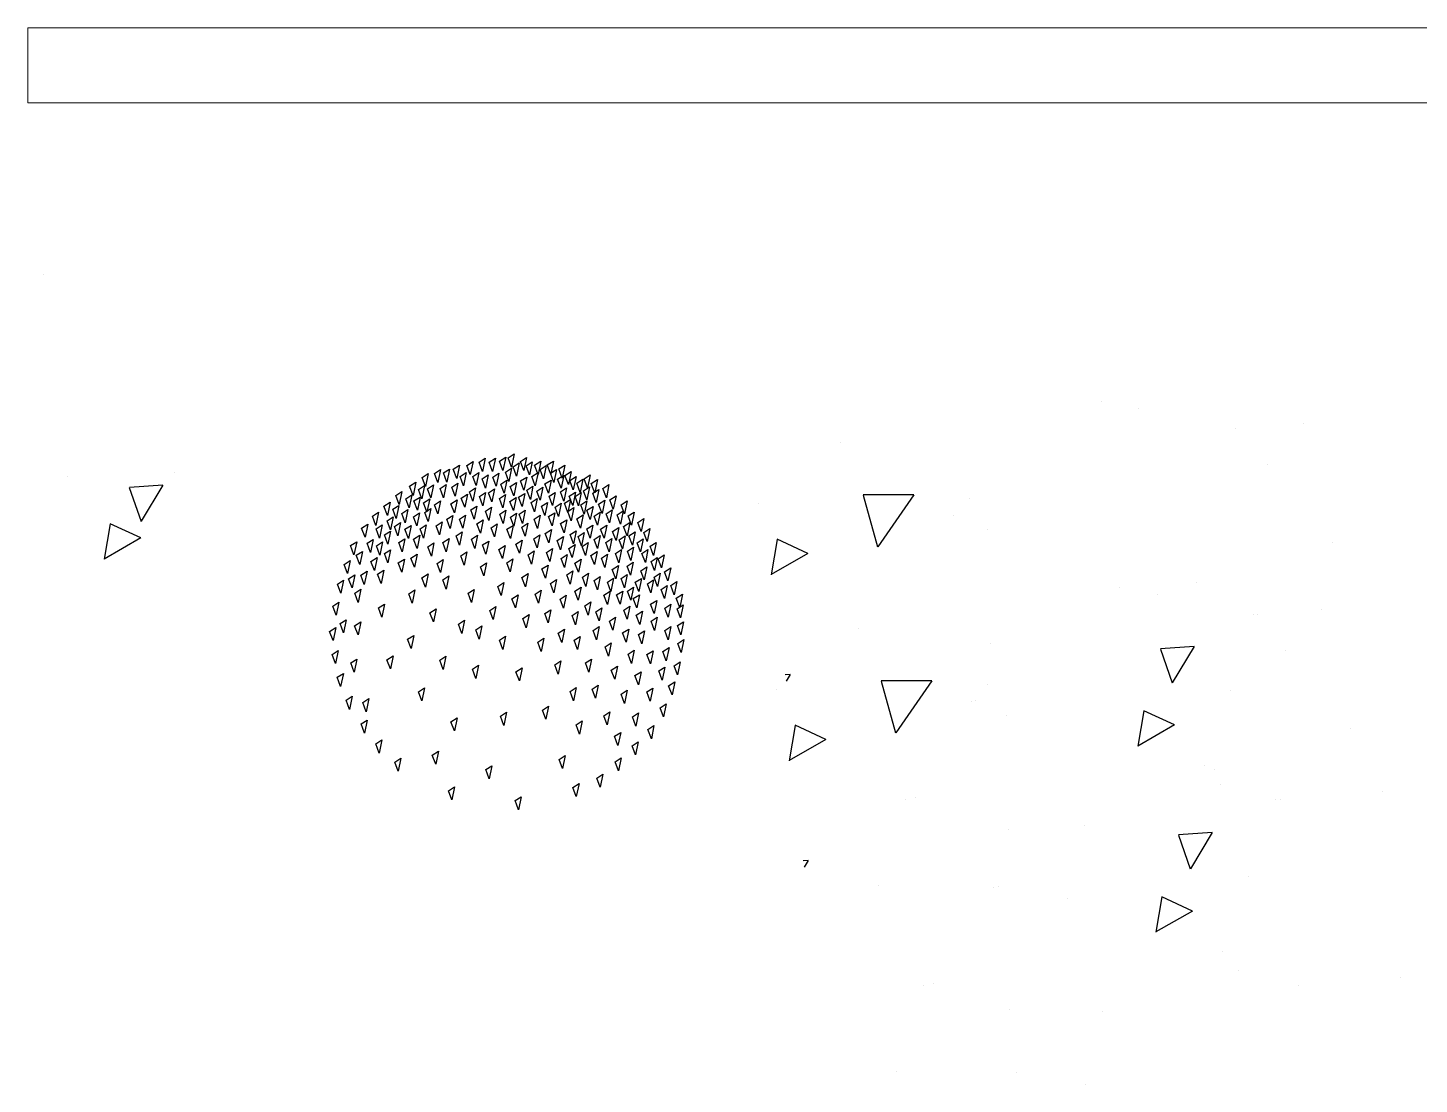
# Model space of a CAD drawing. Header units: inches. Extents: x -7543 to -822, y 102837 to 190349.
# Drawn here: x -837.33837 to -837.31981, y 102837.02749 to 102837.04159 of the extents above; entities that cross this region are included whole.
import ezdxf

# ---------------------------------------------------------------- set-up
doc = ezdxf.new("R2010")
doc.units = ezdxf.units.IN
doc.header["$MEASUREMENT"] = 0
doc.layers.add('BALKON', color=7, linetype='Continuous', lineweight=20, true_color=0xffaaa9)
doc.layers.add('BİTKİ', color=96, linetype='Continuous', lineweight=25)

msp = doc.modelspace()

# ---------------------------------------------------------------- linework, layer by layer
at = {"layer": 'BALKON'}
for p, q in [((-837.300246, 102837.041587), (-837.338371, 102837.041587)), ((-837.338371, 102837.040587), (-837.338371, 102837.041587)), ((-837.300246, 102837.040587), (-837.338371, 102837.040587))]:
    msp.add_line(p, q, dxfattribs=at)
at = {"layer": 'BİTKİ'}
for p, q in [((-837.338167, 102837.038293), (-837.338167, 102837.038293)), ((-837.324042, 102837.036599), (-837.324042, 102837.036599)), ((-837.323547, 102837.036506), (-837.323547, 102837.036506)), ((-837.321358, 102837.036314), (-837.321358, 102837.036314)), ((-837.32226, 102837.036248), (-837.32226, 102837.036248)), ((-837.327528, 102837.036051), (-837.327528, 102837.036051)), ((-837.332513, 102837.03575), (-837.332432, 102837.035802)), ((-837.332432, 102837.035802), (-837.332468, 102837.035627)), ((-837.33235, 102837.035792), (-837.332269, 102837.035845)), ((-837.332305, 102837.03567), (-837.33235, 102837.035792)), ((-837.332269, 102837.035845), (-837.332305, 102837.03567)), ((-837.332216, 102837.035793), (-837.332134, 102837.035845)), ((-837.33217, 102837.03567), (-837.332216, 102837.035793)), ((-837.332134, 102837.035845), (-837.33217, 102837.03567)), ((-837.332078, 102837.035805), (-837.331996, 102837.035858)), ((-837.332032, 102837.035683), (-837.332078, 102837.035805)), ((-837.331996, 102837.035858), (-837.332032, 102837.035683)), ((-837.33192, 102837.035726), (-837.331965, 102837.035849)), ((-837.331884, 102837.035902), (-837.33192, 102837.035726)), ((-837.331897, 102837.035731), (-837.331815, 102837.035783)), ((-837.331815, 102837.035783), (-837.331851, 102837.035608)), ((-837.331798, 102837.035803), (-837.331717, 102837.035856)), ((-837.331753, 102837.035681), (-837.331798, 102837.035803)), ((-837.331717, 102837.035856), (-837.331753, 102837.035681)), ((-837.331725, 102837.035746), (-837.331643, 102837.035798)), ((-837.331643, 102837.035798), (-837.331679, 102837.035623)), ((-837.331611, 102837.035752), (-837.331529, 102837.035805)), ((-837.331529, 102837.035805), (-837.331565, 102837.03563)), ((-837.331442, 102837.035756), (-837.33136, 102837.035808)), ((-837.331396, 102837.035633), (-837.331442, 102837.035756)), ((-837.33136, 102837.035808), (-837.331396, 102837.035633)), ((-837.321828, 102837.035757), (-837.321828, 102837.035757)), ((-837.337841, 102837.0356), (-837.337841, 102837.0356)), ((-837.336416, 102837.035654), (-837.336416, 102837.035654)), ((-837.333111, 102837.03559), (-837.33303, 102837.035642)), ((-837.333066, 102837.035467), (-837.333111, 102837.03559)), ((-837.33303, 102837.035642), (-837.333066, 102837.035467)), ((-837.332945, 102837.035644), (-837.332864, 102837.035696)), ((-837.3329, 102837.035521), (-837.332945, 102837.035644)), ((-837.332864, 102837.035696), (-837.3329, 102837.035521)), ((-837.332826, 102837.035649), (-837.332745, 102837.035701)), ((-837.332781, 102837.035526), (-837.332826, 102837.035649)), ((-837.332745, 102837.035701), (-837.332781, 102837.035526)), ((-837.332695, 102837.0357), (-837.332613, 102837.035752)), ((-837.332649, 102837.035577), (-837.332695, 102837.0357)), ((-837.332613, 102837.035752), (-837.332649, 102837.035577)), ((-837.332604, 102837.0356), (-837.332523, 102837.035653)), ((-837.332559, 102837.035478), (-837.332604, 102837.0356)), ((-837.332523, 102837.035653), (-837.332559, 102837.035478)), ((-837.332468, 102837.035627), (-837.332513, 102837.03575)), ((-837.332435, 102837.035604), (-837.332354, 102837.035656)), ((-837.33239, 102837.035481), (-837.332435, 102837.035604)), ((-837.332354, 102837.035656), (-837.33239, 102837.035481)), ((-837.33231, 102837.03557), (-837.332229, 102837.035622)), ((-837.332265, 102837.035447), (-837.33231, 102837.03557)), ((-837.332229, 102837.035622), (-837.332265, 102837.035447)), ((-837.332169, 102837.035594), (-837.332088, 102837.035646)), ((-837.332124, 102837.035471), (-837.332169, 102837.035594)), ((-837.332088, 102837.035646), (-837.332124, 102837.035471)), ((-837.332, 102837.035659), (-837.331919, 102837.035712)), ((-837.331955, 102837.035537), (-837.332, 102837.035659)), ((-837.331919, 102837.035712), (-837.331955, 102837.035537)), ((-837.331851, 102837.035608), (-837.331897, 102837.035731)), ((-837.331797, 102837.035542), (-837.331716, 102837.035594)), ((-837.331716, 102837.035594), (-837.331752, 102837.035419)), ((-837.331679, 102837.035623), (-837.331725, 102837.035746)), ((-837.331647, 102837.0356), (-837.331565, 102837.035653)), ((-837.331601, 102837.035478), (-837.331647, 102837.0356)), ((-837.331565, 102837.03563), (-837.331611, 102837.035752)), ((-837.331565, 102837.035653), (-837.331601, 102837.035478)), ((-837.331537, 102837.035695), (-837.331455, 102837.035747)), ((-837.331491, 102837.035572), (-837.331537, 102837.035695)), ((-837.331455, 102837.035747), (-837.331491, 102837.035572)), ((-837.331399, 102837.035645), (-837.331318, 102837.035697)), ((-837.331354, 102837.035522), (-837.331399, 102837.035645)), ((-837.331318, 102837.035697), (-837.331354, 102837.035522)), ((-837.331303, 102837.035568), (-837.331221, 102837.035621)), ((-837.331289, 102837.035702), (-837.331207, 102837.035754)), ((-837.331243, 102837.035579), (-837.331289, 102837.035702)), ((-837.331221, 102837.035621), (-837.331257, 102837.035446)), ((-837.331207, 102837.035754), (-837.331243, 102837.035579)), ((-837.331205, 102837.035617), (-837.331124, 102837.035669)), ((-837.33116, 102837.035494), (-837.331205, 102837.035617)), ((-837.331124, 102837.035669), (-837.33116, 102837.035494)), ((-837.33114, 102837.035549), (-837.331058, 102837.035601)), ((-837.331058, 102837.035601), (-837.331094, 102837.035426)), ((-837.330949, 102837.035571), (-837.330867, 102837.035624)), ((-837.330903, 102837.035449), (-837.330949, 102837.035571)), ((-837.330867, 102837.035624), (-837.330903, 102837.035449)), ((-837.337019, 102837.035454), (-837.33686, 102837.035003)), ((-837.336569, 102837.035488), (-837.337017, 102837.035457)), ((-837.336569, 102837.035488), (-837.336859, 102837.035006)), ((-837.333463, 102837.035349), (-837.333381, 102837.035402)), ((-837.333381, 102837.035402), (-837.333417, 102837.035227)), ((-837.333278, 102837.035473), (-837.333196, 102837.035525)), ((-837.333232, 102837.03535), (-837.333278, 102837.035473)), ((-837.333196, 102837.035525), (-837.333232, 102837.03535)), ((-837.333161, 102837.035429), (-837.333079, 102837.035481)), ((-837.333115, 102837.035306), (-837.333161, 102837.035429)), ((-837.333079, 102837.035481), (-837.333115, 102837.035306)), ((-837.333041, 102837.035437), (-837.332959, 102837.03549)), ((-837.332995, 102837.035315), (-837.333041, 102837.035437)), ((-837.332959, 102837.03549), (-837.332995, 102837.035315)), ((-837.332872, 102837.035441), (-837.33279, 102837.035493)), ((-837.332826, 102837.035318), (-837.332872, 102837.035441)), ((-837.33279, 102837.035493), (-837.332826, 102837.035318)), ((-837.332715, 102837.035461), (-837.332634, 102837.035513)), ((-837.33267, 102837.035338), (-837.332715, 102837.035461)), ((-837.332634, 102837.035513), (-837.33267, 102837.035338)), ((-837.332481, 102837.035396), (-837.332399, 102837.035449)), ((-837.332347, 102837.035335), (-837.332265, 102837.035387)), ((-837.332226, 102837.035385), (-837.332145, 102837.035437)), ((-837.33206, 102837.035501), (-837.331979, 102837.035554)), ((-837.332015, 102837.035379), (-837.33206, 102837.035501)), ((-837.331979, 102837.035554), (-837.332015, 102837.035379)), ((-837.331536, 102837.035285), (-837.331582, 102837.035408)), ((-837.331257, 102837.035446), (-837.331303, 102837.035568)), ((-837.331266, 102837.035396), (-837.331184, 102837.035449)), ((-837.331184, 102837.035449), (-837.33122, 102837.035274)), ((-837.331094, 102837.035426), (-837.33114, 102837.035549)), ((-837.331065, 102837.035391), (-837.331101, 102837.035216)), ((-837.33107, 102837.035335), (-837.330988, 102837.035387)), ((-837.331004, 102837.035389), (-837.331049, 102837.035512)), ((-837.330988, 102837.035387), (-837.331024, 102837.035212)), ((-837.330968, 102837.035564), (-837.331004, 102837.035389)), ((-837.330959, 102837.035412), (-837.330877, 102837.035465)), ((-837.330913, 102837.03529), (-837.330959, 102837.035412)), ((-837.330877, 102837.035465), (-837.330913, 102837.03529)), ((-837.330854, 102837.035508), (-837.330773, 102837.035561)), ((-837.330809, 102837.035385), (-837.330854, 102837.035508)), ((-837.330834, 102837.035378), (-837.330752, 102837.03543)), ((-837.330773, 102837.035561), (-837.330809, 102837.035385)), ((-837.330752, 102837.03543), (-837.330788, 102837.035255)), ((-837.330699, 102837.035441), (-837.330618, 102837.035493)), ((-837.330653, 102837.035318), (-837.330699, 102837.035441)), ((-837.330618, 102837.035493), (-837.330653, 102837.035318)), ((-837.33362, 102837.035205), (-837.333538, 102837.035258)), ((-837.333574, 102837.035083), (-837.33362, 102837.035205)), ((-837.333538, 102837.035258), (-837.333574, 102837.035083)), ((-837.333502, 102837.035165), (-837.33342, 102837.035217)), ((-837.333417, 102837.035227), (-837.333463, 102837.035349)), ((-837.33342, 102837.035217), (-837.333456, 102837.035042)), ((-837.333329, 102837.035305), (-837.333248, 102837.035357)), ((-837.333284, 102837.035182), (-837.333329, 102837.035305)), ((-837.333248, 102837.035357), (-837.333284, 102837.035182)), ((-837.33322, 102837.035275), (-837.333138, 102837.035327)), ((-837.333138, 102837.035327), (-837.333174, 102837.035152)), ((-837.333092, 102837.035252), (-837.33301, 102837.035304)), ((-837.33301, 102837.035304), (-837.333046, 102837.035129)), ((-837.332948, 102837.035225), (-837.332866, 102837.035278)), ((-837.332866, 102837.035278), (-837.332902, 102837.035103)), ((-837.332726, 102837.035239), (-837.332644, 102837.035292)), ((-837.33268, 102837.035117), (-837.332726, 102837.035239)), ((-837.332588, 102837.035314), (-837.332506, 102837.035366)), ((-837.33208, 102837.035308), (-837.331998, 102837.03536)), ((-837.332034, 102837.035185), (-837.33208, 102837.035308)), ((-837.331939, 102837.035269), (-837.331857, 102837.035321)), ((-837.331474, 102837.035082), (-837.33152, 102837.035204)), ((-837.33113, 102837.035297), (-837.331166, 102837.035122)), ((-837.331024, 102837.035212), (-837.33107, 102837.035335)), ((-837.330994, 102837.035223), (-837.330912, 102837.035275)), ((-837.330948, 102837.0351), (-837.330994, 102837.035223)), ((-837.330912, 102837.035275), (-837.330948, 102837.0351)), ((-837.330913, 102837.035151), (-837.330831, 102837.035203)), ((-837.330831, 102837.035203), (-837.330867, 102837.035028)), ((-837.330788, 102837.035255), (-837.330834, 102837.035378)), ((-837.330756, 102837.035232), (-837.330675, 102837.035285)), ((-837.33071, 102837.03511), (-837.330756, 102837.035232)), ((-837.330675, 102837.035285), (-837.33071, 102837.03511)), ((-837.330606, 102837.035291), (-837.330524, 102837.035343)), ((-837.33056, 102837.035168), (-837.330606, 102837.035291)), ((-837.330524, 102837.035343), (-837.33056, 102837.035168)), ((-837.330456, 102837.035225), (-837.330374, 102837.035277)), ((-837.33041, 102837.035102), (-837.330456, 102837.035225)), ((-837.330374, 102837.035277), (-837.33041, 102837.035102)), ((-837.328624, 102837.035247), (-837.328624, 102837.035247)), ((-837.327227, 102837.035354), (-837.327035, 102837.034663)), ((-837.326551, 102837.035357), (-837.327226, 102837.035356)), ((-837.326551, 102837.035357), (-837.327033, 102837.034665)), ((-837.325809, 102837.035302), (-837.325809, 102837.035302)), ((-837.333773, 102837.035073), (-837.333692, 102837.035126)), ((-837.333728, 102837.03495), (-837.333773, 102837.035073)), ((-837.333692, 102837.035126), (-837.333728, 102837.03495)), ((-837.333578, 102837.035011), (-837.333496, 102837.035064)), ((-837.333496, 102837.035064), (-837.333532, 102837.034889)), ((-837.333456, 102837.035042), (-837.333502, 102837.035165)), ((-837.333383, 102837.035108), (-837.333302, 102837.03516)), ((-837.333337, 102837.034985), (-837.333383, 102837.035108)), ((-837.333302, 102837.03516), (-837.333337, 102837.034985)), ((-837.332737, 102837.034908), (-837.332783, 102837.035031)), ((-837.332297, 102837.035023), (-837.332333, 102837.034847)), ((-837.332184, 102837.035191), (-837.33222, 102837.035016)), ((-837.331736, 102837.035151), (-837.331772, 102837.034976)), ((-837.331264, 102837.034973), (-837.331182, 102837.035025)), ((-837.331182, 102837.035025), (-837.331218, 102837.03485)), ((-837.331045, 102837.035037), (-837.330963, 102837.03509)), ((-837.330999, 102837.034914), (-837.331045, 102837.035037)), ((-837.330963, 102837.03509), (-837.330999, 102837.034914)), ((-837.330867, 102837.035028), (-837.330913, 102837.035151)), ((-837.330816, 102837.035074), (-837.330734, 102837.035127)), ((-837.33077, 102837.034952), (-837.330816, 102837.035074)), ((-837.330734, 102837.035127), (-837.33077, 102837.034952)), ((-837.330656, 102837.035105), (-837.330575, 102837.035158)), ((-837.330611, 102837.034983), (-837.330656, 102837.035105)), ((-837.330575, 102837.035158), (-837.330611, 102837.034983)), ((-837.330509, 102837.03509), (-837.330428, 102837.035142)), ((-837.330464, 102837.034967), (-837.330509, 102837.03509)), ((-837.330428, 102837.035142), (-837.330464, 102837.034967)), ((-837.330362, 102837.035075), (-837.330281, 102837.035127)), ((-837.330317, 102837.034952), (-837.330362, 102837.035075)), ((-837.330281, 102837.035127), (-837.330317, 102837.034952)), ((-837.330234, 102837.03499), (-837.330153, 102837.035042)), ((-837.330153, 102837.035042), (-837.330188, 102837.034867)), ((-837.326021, 102837.035087), (-837.326021, 102837.035087)), ((-837.337273, 102837.034969), (-837.337353, 102837.034498)), ((-837.336864, 102837.034782), (-837.337272, 102837.034972)), ((-837.333918, 102837.034913), (-837.333836, 102837.034966)), ((-837.333872, 102837.034791), (-837.333918, 102837.034913)), ((-837.333836, 102837.034966), (-837.333872, 102837.034791)), ((-837.333725, 102837.034902), (-837.333643, 102837.034955)), ((-837.333679, 102837.034779), (-837.333725, 102837.034902)), ((-837.333643, 102837.034955), (-837.333679, 102837.034779)), ((-837.333613, 102837.034822), (-837.333531, 102837.034874)), ((-837.333532, 102837.034889), (-837.333578, 102837.035011)), ((-837.333531, 102837.034874), (-837.333567, 102837.034699)), ((-837.333481, 102837.034935), (-837.333399, 102837.034987)), ((-837.333435, 102837.034812), (-837.333481, 102837.034935)), ((-837.333399, 102837.034987), (-837.333435, 102837.034812)), ((-837.33334, 102837.034897), (-837.333259, 102837.034949)), ((-837.333294, 102837.034774), (-837.33334, 102837.034897)), ((-837.333259, 102837.034949), (-837.333294, 102837.034774)), ((-837.333137, 102837.034903), (-837.333055, 102837.034956)), ((-837.332658, 102837.03481), (-837.332577, 102837.034862)), ((-837.332577, 102837.034862), (-837.332612, 102837.034687)), ((-837.332333, 102837.034847), (-837.332379, 102837.03497)), ((-837.332146, 102837.034796), (-837.332191, 102837.034919)), ((-837.33211, 102837.034971), (-837.332146, 102837.034796)), ((-837.331933, 102837.034775), (-837.331979, 102837.034898)), ((-837.331897, 102837.03495), (-837.331933, 102837.034775)), ((-837.331735, 102837.034804), (-837.33178, 102837.034927)), ((-837.331699, 102837.034979), (-837.331735, 102837.034804)), ((-837.331468, 102837.034841), (-837.331386, 102837.034894)), ((-837.331422, 102837.034719), (-837.331468, 102837.034841)), ((-837.331386, 102837.034894), (-837.331422, 102837.034719)), ((-837.331218, 102837.03485), (-837.331264, 102837.034973)), ((-837.331136, 102837.034826), (-837.331054, 102837.034878)), ((-837.331054, 102837.034878), (-837.33109, 102837.034703)), ((-837.331031, 102837.034801), (-837.330949, 102837.034853)), ((-837.330949, 102837.034853), (-837.330985, 102837.034678)), ((-837.330914, 102837.034902), (-837.330832, 102837.034954)), ((-837.330868, 102837.034779), (-837.330914, 102837.034902)), ((-837.330832, 102837.034954), (-837.330868, 102837.034779)), ((-837.330729, 102837.034901), (-837.330647, 102837.034953)), ((-837.330683, 102837.034778), (-837.330729, 102837.034901)), ((-837.330647, 102837.034953), (-837.330683, 102837.034778)), ((-837.330569, 102837.03487), (-837.330488, 102837.034922)), ((-837.330524, 102837.034747), (-837.330569, 102837.03487)), ((-837.330488, 102837.034922), (-837.330524, 102837.034747)), ((-837.330423, 102837.034934), (-837.330342, 102837.034986)), ((-837.330377, 102837.034811), (-837.330423, 102837.034934)), ((-837.330342, 102837.034986), (-837.330377, 102837.034811)), ((-837.330351, 102837.03481), (-837.330269, 102837.034863)), ((-837.330269, 102837.034863), (-837.330305, 102837.034687)), ((-837.330188, 102837.034867), (-837.330234, 102837.03499)), ((-837.330153, 102837.034856), (-837.330072, 102837.034908)), ((-837.330108, 102837.034733), (-837.330153, 102837.034856)), ((-837.330072, 102837.034908), (-837.330108, 102837.034733)), ((-837.325562, 102837.034893), (-837.325562, 102837.034893)), ((-837.336864, 102837.034782), (-837.337352, 102837.034501)), ((-837.334066, 102837.03468), (-837.333984, 102837.034732)), ((-837.33402, 102837.034557), (-837.334066, 102837.03468)), ((-837.333984, 102837.034732), (-837.33402, 102837.034557)), ((-837.333844, 102837.034711), (-837.333763, 102837.034763)), ((-837.333799, 102837.034588), (-837.333844, 102837.034711)), ((-837.333763, 102837.034763), (-837.333799, 102837.034588)), ((-837.333719, 102837.034676), (-837.333638, 102837.034729)), ((-837.333674, 102837.034554), (-837.333719, 102837.034676)), ((-837.333638, 102837.034729), (-837.333674, 102837.034554)), ((-837.333567, 102837.034699), (-837.333613, 102837.034822)), ((-837.332452, 102837.034766), (-837.33237, 102837.034818)), ((-837.332406, 102837.034643), (-837.332452, 102837.034766)), ((-837.33237, 102837.034818), (-837.332406, 102837.034643)), ((-837.332305, 102837.034688), (-837.332223, 102837.034741)), ((-837.332259, 102837.034566), (-837.332305, 102837.034688)), ((-837.332223, 102837.034741), (-837.332259, 102837.034566)), ((-837.332086, 102837.034629), (-837.332004, 102837.034681)), ((-837.332004, 102837.034681), (-837.33204, 102837.034506)), ((-837.331859, 102837.034699), (-837.331778, 102837.034752)), ((-837.331814, 102837.034577), (-837.331859, 102837.034699)), ((-837.331778, 102837.034752), (-837.331814, 102837.034577)), ((-837.331621, 102837.034771), (-837.33154, 102837.034824)), ((-837.331576, 102837.034649), (-837.331621, 102837.034771)), ((-837.33154, 102837.034824), (-837.331576, 102837.034649)), ((-837.331453, 102837.034588), (-837.331371, 102837.034641)), ((-837.331371, 102837.034641), (-837.331407, 102837.034466)), ((-837.331308, 102837.034748), (-837.331227, 102837.034801)), ((-837.331263, 102837.034625), (-837.331308, 102837.034748)), ((-837.331227, 102837.034801), (-837.331263, 102837.034625)), ((-837.331152, 102837.034643), (-837.331071, 102837.034696)), ((-837.331107, 102837.034521), (-837.331152, 102837.034643)), ((-837.33109, 102837.034703), (-837.331136, 102837.034826)), ((-837.331071, 102837.034696), (-837.331107, 102837.034521)), ((-837.330985, 102837.034678), (-837.331031, 102837.034801)), ((-837.330977, 102837.03467), (-837.330895, 102837.034722)), ((-837.330931, 102837.034547), (-837.330977, 102837.03467)), ((-837.330895, 102837.034722), (-837.330931, 102837.034547)), ((-837.330817, 102837.034763), (-837.330735, 102837.034816)), ((-837.330771, 102837.034641), (-837.330817, 102837.034763)), ((-837.330735, 102837.034816), (-837.330771, 102837.034641)), ((-837.330661, 102837.034721), (-837.330579, 102837.034773)), ((-837.330615, 102837.034598), (-837.330661, 102837.034721)), ((-837.330579, 102837.034773), (-837.330615, 102837.034598)), ((-837.330482, 102837.034759), (-837.330401, 102837.034811)), ((-837.330436, 102837.034636), (-837.330482, 102837.034759)), ((-837.330401, 102837.034811), (-837.330436, 102837.034636)), ((-837.330373, 102837.034605), (-837.330292, 102837.034657)), ((-837.330305, 102837.034687), (-837.330351, 102837.03481)), ((-837.330292, 102837.034657), (-837.330327, 102837.034482)), ((-837.330241, 102837.034718), (-837.33016, 102837.03477)), ((-837.330196, 102837.034595), (-837.330241, 102837.034718)), ((-837.33016, 102837.03477), (-837.330196, 102837.034595)), ((-837.330069, 102837.034671), (-837.329988, 102837.034723)), ((-837.330024, 102837.034548), (-837.330069, 102837.034671)), ((-837.329988, 102837.034723), (-837.330024, 102837.034548)), ((-837.328375, 102837.034762), (-837.328454, 102837.034291)), ((-837.327966, 102837.034574), (-837.328374, 102837.034765)), ((-837.320967, 102837.034716), (-837.320967, 102837.034716)), ((-837.334151, 102837.034429), (-837.33407, 102837.034482)), ((-837.33407, 102837.034482), (-837.334105, 102837.034306)), ((-837.333989, 102837.034551), (-837.333907, 102837.034603)), ((-837.333943, 102837.034428), (-837.333989, 102837.034551)), ((-837.333907, 102837.034603), (-837.333943, 102837.034428)), ((-837.333793, 102837.034468), (-837.333712, 102837.034521)), ((-837.333747, 102837.034346), (-837.333793, 102837.034468)), ((-837.333712, 102837.034521), (-837.333747, 102837.034346)), ((-837.33291, 102837.034443), (-837.332828, 102837.034495)), ((-837.332596, 102837.034544), (-837.332515, 102837.034596)), ((-837.332551, 102837.034421), (-837.332596, 102837.034544)), ((-837.332515, 102837.034596), (-837.332551, 102837.034421)), ((-837.33204, 102837.034506), (-837.332086, 102837.034629)), ((-837.331983, 102837.034451), (-837.331902, 102837.034503)), ((-837.331902, 102837.034503), (-837.331938, 102837.034328)), ((-837.331697, 102837.034555), (-837.331616, 102837.034608)), ((-837.331651, 102837.034433), (-837.331697, 102837.034555)), ((-837.331616, 102837.034608), (-837.331651, 102837.034433)), ((-837.331407, 102837.034466), (-837.331453, 102837.034588)), ((-837.331256, 102837.03451), (-837.331174, 102837.034562)), ((-837.33121, 102837.034387), (-837.331256, 102837.03451)), ((-837.331174, 102837.034562), (-837.33121, 102837.034387)), ((-837.331072, 102837.034447), (-837.33099, 102837.034499)), ((-837.33099, 102837.034499), (-837.331026, 102837.034324)), ((-837.330533, 102837.034573), (-837.330451, 102837.034626)), ((-837.330487, 102837.034451), (-837.330533, 102837.034573)), ((-837.330451, 102837.034626), (-837.330487, 102837.034451)), ((-837.330377, 102837.034406), (-837.330295, 102837.034459)), ((-837.330327, 102837.034482), (-837.330373, 102837.034605)), ((-837.330295, 102837.034459), (-837.330331, 102837.034284)), ((-837.330179, 102837.034576), (-837.330098, 102837.034629)), ((-837.330133, 102837.034454), (-837.330179, 102837.034576)), ((-837.330098, 102837.034629), (-837.330133, 102837.034454)), ((-837.330057, 102837.034468), (-837.329976, 102837.034521)), ((-837.330012, 102837.034346), (-837.330057, 102837.034468)), ((-837.329976, 102837.034521), (-837.330012, 102837.034346)), ((-837.329963, 102837.034505), (-837.329882, 102837.034558)), ((-837.329918, 102837.034382), (-837.329963, 102837.034505)), ((-837.329882, 102837.034558), (-837.329918, 102837.034382)), ((-837.327966, 102837.034574), (-837.328453, 102837.034294)), ((-837.334105, 102837.034306), (-837.334151, 102837.034429)), ((-837.334091, 102837.034238), (-837.33401, 102837.034291)), ((-837.33401, 102837.034291), (-837.334045, 102837.034116)), ((-837.333927, 102837.034285), (-837.333846, 102837.034337)), ((-837.333882, 102837.034162), (-837.333927, 102837.034285)), ((-837.333846, 102837.034337), (-837.333882, 102837.034162)), ((-837.333705, 102837.034299), (-837.333623, 102837.034351)), ((-837.333659, 102837.034176), (-837.333705, 102837.034299)), ((-837.333623, 102837.034351), (-837.333659, 102837.034176)), ((-837.333114, 102837.034249), (-837.333032, 102837.034302)), ((-837.333032, 102837.034302), (-837.333068, 102837.034127)), ((-837.332334, 102837.034397), (-837.332252, 102837.03445)), ((-837.332288, 102837.034275), (-837.332334, 102837.034397)), ((-837.332252, 102837.03445), (-837.332288, 102837.034275)), ((-837.331938, 102837.034328), (-837.331983, 102837.034451)), ((-837.331779, 102837.034254), (-837.331698, 102837.034307)), ((-837.331698, 102837.034307), (-837.331734, 102837.034132)), ((-837.331513, 102837.034368), (-837.331431, 102837.034421)), ((-837.331467, 102837.034246), (-837.331513, 102837.034368)), ((-837.331431, 102837.034421), (-837.331467, 102837.034246)), ((-837.331182, 102837.03429), (-837.3311, 102837.034342)), ((-837.331136, 102837.034167), (-837.331182, 102837.03429)), ((-837.3311, 102837.034342), (-837.331136, 102837.034167)), ((-837.331026, 102837.034324), (-837.331072, 102837.034447)), ((-837.330972, 102837.034258), (-837.33089, 102837.03431)), ((-837.330574, 102837.034361), (-837.330493, 102837.034413)), ((-837.330528, 102837.034238), (-837.330574, 102837.034361)), ((-837.330493, 102837.034413), (-837.330528, 102837.034238)), ((-837.330456, 102837.034241), (-837.330374, 102837.034294)), ((-837.330374, 102837.034294), (-837.33041, 102837.034118)), ((-837.330331, 102837.034284), (-837.330377, 102837.034406)), ((-837.330192, 102837.034344), (-837.330111, 102837.034396)), ((-837.330147, 102837.034221), (-837.330192, 102837.034344)), ((-837.330111, 102837.034396), (-837.330147, 102837.034221)), ((-837.330014, 102837.034257), (-837.329933, 102837.03431)), ((-837.329933, 102837.03431), (-837.329969, 102837.034135)), ((-837.329876, 102837.034332), (-837.329795, 102837.034384)), ((-837.329831, 102837.034209), (-837.329876, 102837.034332)), ((-837.329795, 102837.034384), (-837.329831, 102837.034209)), ((-837.334194, 102837.034044), (-837.33424, 102837.034167)), ((-837.332498, 102837.034044), (-837.332416, 102837.034096)), ((-837.332416, 102837.034096), (-837.332452, 102837.033921)), ((-837.332103, 102837.034135), (-837.332022, 102837.034188)), ((-837.332057, 102837.034012), (-837.332103, 102837.034135)), ((-837.332022, 102837.034188), (-837.332057, 102837.034012)), ((-837.331734, 102837.034132), (-837.331779, 102837.034254)), ((-837.331605, 102837.034032), (-837.331523, 102837.034085)), ((-837.331523, 102837.034085), (-837.331559, 102837.03391)), ((-837.331398, 102837.034175), (-837.331316, 102837.034227)), ((-837.331352, 102837.034052), (-837.331398, 102837.034175)), ((-837.331316, 102837.034227), (-837.331352, 102837.034052)), ((-837.331073, 102837.034074), (-837.330991, 102837.034126)), ((-837.330991, 102837.034126), (-837.331027, 102837.033951)), ((-837.330926, 102837.034135), (-837.330972, 102837.034258)), ((-837.330637, 102837.034191), (-837.330556, 102837.034244)), ((-837.330556, 102837.034244), (-837.330592, 102837.034068)), ((-837.33041, 102837.034118), (-837.330456, 102837.034241)), ((-837.330373, 102837.034073), (-837.330291, 102837.034126)), ((-837.330291, 102837.034126), (-837.330327, 102837.033951)), ((-837.330268, 102837.03419), (-837.330186, 102837.034242)), ((-837.330222, 102837.034067), (-837.330268, 102837.03419)), ((-837.330186, 102837.034242), (-837.330222, 102837.034067)), ((-837.330105, 102837.03417), (-837.330024, 102837.034223)), ((-837.33006, 102837.034048), (-837.330105, 102837.03417)), ((-837.330024, 102837.034223), (-837.33006, 102837.034048)), ((-837.329969, 102837.034135), (-837.330014, 102837.034257)), ((-837.329924, 102837.034096), (-837.329843, 102837.034148)), ((-837.329878, 102837.033973), (-837.329924, 102837.034096)), ((-837.329843, 102837.034148), (-837.329878, 102837.033973)), ((-837.329792, 102837.034147), (-837.329711, 102837.034199)), ((-837.329747, 102837.034024), (-837.329792, 102837.034147)), ((-837.329711, 102837.034199), (-837.329747, 102837.034024)), ((-837.323801, 102837.034117), (-837.323801, 102837.034117)), ((-837.322783, 102837.034181), (-837.322783, 102837.034181)), ((-837.334222, 102837.033925), (-837.334257, 102837.03375)), ((-837.332452, 102837.033921), (-837.332498, 102837.034044)), ((-837.331913, 102837.033971), (-837.331831, 102837.034023)), ((-837.331867, 102837.033848), (-837.331913, 102837.033971)), ((-837.331831, 102837.034023), (-837.331867, 102837.033848)), ((-837.331559, 102837.03391), (-837.331605, 102837.034032)), ((-837.33127, 102837.033966), (-837.331189, 102837.034018)), ((-837.331225, 102837.033843), (-837.33127, 102837.033966)), ((-837.331189, 102837.034018), (-837.331225, 102837.033843)), ((-837.331027, 102837.033951), (-837.331073, 102837.034074)), ((-837.330294, 102837.033973), (-837.330212, 102837.034025)), ((-837.330248, 102837.03385), (-837.330294, 102837.033973)), ((-837.330212, 102837.034025), (-837.330248, 102837.03385)), ((-837.330062, 102837.033897), (-837.329981, 102837.033949)), ((-837.329981, 102837.033949), (-837.330017, 102837.033774)), ((-837.329875, 102837.033846), (-837.329793, 102837.033898)), ((-837.329793, 102837.033898), (-837.329829, 102837.033723)), ((-837.329721, 102837.033978), (-837.329639, 102837.034031)), ((-837.329675, 102837.033855), (-837.329721, 102837.033978)), ((-837.329639, 102837.034031), (-837.329675, 102837.033855)), ((-837.323306, 102837.034025), (-837.323306, 102837.034025)), ((-837.332207, 102837.033815), (-837.332126, 102837.033867)), ((-837.332162, 102837.033692), (-837.332207, 102837.033815)), ((-837.332126, 102837.033867), (-837.332162, 102837.033692)), ((-837.331767, 102837.033707), (-837.331685, 102837.033759)), ((-837.331685, 102837.033759), (-837.331721, 102837.033584)), ((-837.331474, 102837.033772), (-837.331393, 102837.033825)), ((-837.331429, 102837.03365), (-837.331474, 102837.033772)), ((-837.331393, 102837.033825), (-837.331429, 102837.03365)), ((-837.331111, 102837.033748), (-837.33103, 102837.0338)), ((-837.331066, 102837.033625), (-837.331111, 102837.033748)), ((-837.33103, 102837.0338), (-837.331066, 102837.033625)), ((-837.330254, 102837.03375), (-837.330172, 102837.033803)), ((-837.330208, 102837.033627), (-837.330254, 102837.03375)), ((-837.330172, 102837.033803), (-837.330208, 102837.033627)), ((-837.330017, 102837.033774), (-837.330062, 102837.033897)), ((-837.330057, 102837.033671), (-837.329975, 102837.033724)), ((-837.329975, 102837.033724), (-837.330011, 102837.033549)), ((-837.329829, 102837.033723), (-837.329875, 102837.033846)), ((-837.329709, 102837.033838), (-837.329627, 102837.03389)), ((-837.329663, 102837.033715), (-837.329709, 102837.033838)), ((-837.329627, 102837.03389), (-837.329663, 102837.033715)), ((-837.32202, 102837.033766), (-837.32202, 102837.033766)), ((-837.321962, 102837.033767), (-837.321962, 102837.033767)), ((-837.321117, 102837.033832), (-837.321117, 102837.033832)), ((-837.334345, 102837.033536), (-837.334263, 102837.033588)), ((-837.334263, 102837.033588), (-837.334299, 102837.033413)), ((-837.332627, 102837.033631), (-837.332546, 102837.033683)), ((-837.332582, 102837.033508), (-837.332627, 102837.033631)), ((-837.332546, 102837.033683), (-837.332582, 102837.033508)), ((-837.332396, 102837.033555), (-837.332315, 102837.033608)), ((-837.332315, 102837.033608), (-837.33235, 102837.033433)), ((-837.331721, 102837.033584), (-837.331767, 102837.033707)), ((-837.331294, 102837.033511), (-837.331212, 102837.033564)), ((-837.330223, 102837.033493), (-837.330142, 102837.033545)), ((-837.330142, 102837.033545), (-837.330178, 102837.03337)), ((-837.330011, 102837.033549), (-837.330057, 102837.033671)), ((-837.329873, 102837.033546), (-837.329791, 102837.033599)), ((-837.329827, 102837.033424), (-837.329873, 102837.033546)), ((-837.329791, 102837.033599), (-837.329827, 102837.033424)), ((-837.329703, 102837.033612), (-837.329622, 102837.033665)), ((-837.329658, 102837.03349), (-837.329703, 102837.033612)), ((-837.329622, 102837.033665), (-837.329658, 102837.03349)), ((-837.327288, 102837.03357), (-837.327288, 102837.03357)), ((-837.332035, 102837.033296), (-837.33208, 102837.033419)), ((-837.331999, 102837.033472), (-837.332035, 102837.033296)), ((-837.330671, 102837.033329), (-837.33059, 102837.033381)), ((-837.330178, 102837.03337), (-837.330223, 102837.033493)), ((-837.329701, 102837.033375), (-837.32962, 102837.033427)), ((-837.329655, 102837.033252), (-837.329701, 102837.033375)), ((-837.32962, 102837.033427), (-837.329655, 102837.033252)), ((-837.325531, 102837.03337), (-837.325531, 102837.03337)), ((-837.332876, 102837.033151), (-837.332795, 102837.033203)), ((-837.332795, 102837.033203), (-837.33283, 102837.033028)), ((-837.330362, 102837.033232), (-837.33028, 102837.033284)), ((-837.330316, 102837.033109), (-837.330362, 102837.033232)), ((-837.33028, 102837.033284), (-837.330316, 102837.033109)), ((-837.330111, 102837.033226), (-837.33003, 102837.033278)), ((-837.330066, 102837.033103), (-837.330111, 102837.033226)), ((-837.33003, 102837.033278), (-837.330066, 102837.033103)), ((-837.329899, 102837.033267), (-837.329817, 102837.033319)), ((-837.329853, 102837.033144), (-837.329899, 102837.033267)), ((-837.329817, 102837.033319), (-837.329853, 102837.033144)), ((-837.323262, 102837.033298), (-837.323104, 102837.032847)), ((-837.322812, 102837.033332), (-837.323261, 102837.033301)), ((-837.322812, 102837.033332), (-837.323103, 102837.03285)), ((-837.321588, 102837.033275), (-837.321588, 102837.033275)), ((-837.334243, 102837.032923), (-837.334162, 102837.032975)), ((-837.334162, 102837.032975), (-837.334198, 102837.0328)), ((-837.33283, 102837.033028), (-837.332876, 102837.033151)), ((-837.332438, 102837.033031), (-837.332357, 102837.033084)), ((-837.332393, 102837.032909), (-837.332438, 102837.033031)), ((-837.332357, 102837.033084), (-837.332393, 102837.032909)), ((-837.330272, 102837.032946), (-837.33019, 102837.032998)), ((-837.33019, 102837.032998), (-837.330226, 102837.032823)), ((-837.329953, 102837.033008), (-837.329871, 102837.03306)), ((-837.329907, 102837.032885), (-837.329953, 102837.033008)), ((-837.329871, 102837.03306), (-837.329907, 102837.032885)), ((-837.329749, 102837.033077), (-837.329667, 102837.033129)), ((-837.329703, 102837.032954), (-837.329749, 102837.033077)), ((-837.329667, 102837.033129), (-837.329703, 102837.032954)), ((-837.334198, 102837.0328), (-837.334243, 102837.032923)), ((-837.329822, 102837.03281), (-837.32974, 102837.032863)), ((-837.329776, 102837.032688), (-837.329822, 102837.03281)), ((-837.32974, 102837.032863), (-837.329776, 102837.032688)), ((-837.3282, 102837.032962), (-837.328269, 102837.032957)), ((-837.3282, 102837.032962), (-837.328255, 102837.03287)), ((-837.326987, 102837.032872), (-837.326794, 102837.032182)), ((-837.32631, 102837.032876), (-837.326985, 102837.032875)), ((-837.32631, 102837.032876), (-837.326793, 102837.032184)), ((-837.325569, 102837.032821), (-837.325569, 102837.032821)), ((-837.334126, 102837.032617), (-837.334044, 102837.032669)), ((-837.33408, 102837.032494), (-837.334126, 102837.032617)), ((-837.334044, 102837.032669), (-837.33408, 102837.032494)), ((-837.333904, 102837.032585), (-837.333823, 102837.032638)), ((-837.333823, 102837.032638), (-837.333859, 102837.032463)), ((-837.328384, 102837.032766), (-837.328384, 102837.032766)), ((-837.32578, 102837.032606), (-837.32578, 102837.032606)), ((-837.325723, 102837.032607), (-837.325723, 102837.032607)), ((-837.322325, 102837.032745), (-837.322325, 102837.032745)), ((-837.333859, 102837.032463), (-837.333904, 102837.032585)), ((-837.330605, 102837.032464), (-837.330641, 102837.032289)), ((-837.330305, 102837.032394), (-837.330224, 102837.032447)), ((-837.330224, 102837.032447), (-837.330259, 102837.032272)), ((-837.329935, 102837.032517), (-837.329854, 102837.03257)), ((-837.32989, 102837.032395), (-837.329935, 102837.032517)), ((-837.329854, 102837.03257), (-837.32989, 102837.032395)), ((-837.323483, 102837.032474), (-837.323563, 102837.032003)), ((-837.323074, 102837.032287), (-837.323482, 102837.032477)), ((-837.333926, 102837.032301), (-837.333845, 102837.032353)), ((-837.333881, 102837.032178), (-837.333926, 102837.032301)), ((-837.333845, 102837.032353), (-837.333881, 102837.032178)), ((-837.332645, 102837.032382), (-837.332681, 102837.032207)), ((-837.331056, 102837.032288), (-837.330975, 102837.032341)), ((-837.331011, 102837.032166), (-837.331056, 102837.032288)), ((-837.330975, 102837.032341), (-837.331011, 102837.032166)), ((-837.330641, 102837.032289), (-837.330687, 102837.032411)), ((-837.330099, 102837.032226), (-837.330018, 102837.032278)), ((-837.330018, 102837.032278), (-837.330053, 102837.032103)), ((-837.328134, 102837.032281), (-837.328214, 102837.031809)), ((-837.327726, 102837.032093), (-837.328133, 102837.032284)), ((-837.325321, 102837.032411), (-837.325321, 102837.032411)), ((-837.323074, 102837.032287), (-837.323562, 102837.032006)), ((-837.320727, 102837.032235), (-837.320727, 102837.032235)), ((-837.333648, 102837.032088), (-837.333684, 102837.031913)), ((-837.330544, 102837.032136), (-837.330462, 102837.032188)), ((-837.330498, 102837.032013), (-837.330544, 102837.032136)), ((-837.330462, 102837.032188), (-837.330498, 102837.032013)), ((-837.330309, 102837.03201), (-837.330228, 102837.032062)), ((-837.330228, 102837.032062), (-837.330264, 102837.031887)), ((-837.330053, 102837.032103), (-837.330099, 102837.032226)), ((-837.327726, 102837.032093), (-837.328213, 102837.031812)), ((-837.333684, 102837.031913), (-837.33373, 102837.032035)), ((-837.332976, 102837.031886), (-837.332894, 102837.031938)), ((-837.33293, 102837.031763), (-837.332976, 102837.031886)), ((-837.332894, 102837.031938), (-837.33293, 102837.031763)), ((-837.331202, 102837.03188), (-837.331238, 102837.031705)), ((-837.333477, 102837.031792), (-837.333396, 102837.031844)), ((-837.333432, 102837.031669), (-837.333477, 102837.031792)), ((-837.333396, 102837.031844), (-837.333432, 102837.031669)), ((-837.332262, 102837.031691), (-837.33218, 102837.031743)), ((-837.332216, 102837.031568), (-837.332262, 102837.031691)), ((-837.33218, 102837.031743), (-837.332216, 102837.031568)), ((-837.331238, 102837.031705), (-837.331283, 102837.031827)), ((-837.330535, 102837.031797), (-837.330454, 102837.03185)), ((-837.33049, 102837.031675), (-837.330535, 102837.031797)), ((-837.330454, 102837.03185), (-837.33049, 102837.031675)), ((-837.322676, 102837.031744), (-837.322676, 102837.031744)), ((-837.322543, 102837.031699), (-837.322543, 102837.031699)), ((-837.3311, 102837.031453), (-837.331018, 102837.031506)), ((-837.331018, 102837.031506), (-837.331054, 102837.031331)), ((-837.33078, 102837.031578), (-837.330699, 102837.03163)), ((-837.330735, 102837.031455), (-837.33078, 102837.031578)), ((-837.330699, 102837.03163), (-837.330735, 102837.031455)), ((-837.322457, 102837.031488), (-837.322457, 102837.031488)), ((-837.332759, 102837.031409), (-837.332677, 102837.031461)), ((-837.332713, 102837.031286), (-837.332759, 102837.031409)), ((-837.332677, 102837.031461), (-837.332713, 102837.031286)), ((-837.33187, 102837.031278), (-837.331789, 102837.03133)), ((-837.331789, 102837.03133), (-837.331825, 102837.031155)), ((-837.331054, 102837.031331), (-837.3311, 102837.031453)), ((-837.326529, 102837.031324), (-837.326529, 102837.031324)), ((-837.320293, 102837.031397), (-837.320293, 102837.031397)), ((-837.331825, 102837.031155), (-837.33187, 102837.031278)), ((-837.326657, 102837.031289), (-837.326657, 102837.031289)), ((-837.321722, 102837.031286), (-837.321722, 102837.031286)), ((-837.321665, 102837.031287), (-837.321665, 102837.031287)), ((-837.324273, 102837.030952), (-837.324273, 102837.030952)), ((-837.325291, 102837.030889), (-837.325291, 102837.030889)), ((-837.323022, 102837.030817), (-837.322863, 102837.030366)), ((-837.322572, 102837.030851), (-837.323021, 102837.03082)), ((-837.322572, 102837.030851), (-837.322862, 102837.030369)), ((-837.327959, 102837.03048), (-837.328028, 102837.030476)), ((-837.327959, 102837.03048), (-837.328014, 102837.030389)), ((-837.322084, 102837.030264), (-837.322084, 102837.030264)), ((-837.327021, 102837.030141), (-837.327021, 102837.030141)), ((-837.325483, 102837.030125), (-837.325483, 102837.030125)), ((-837.325425, 102837.030126), (-837.325425, 102837.030126)), ((-837.324498, 102837.029976), (-837.324498, 102837.029976)), ((-837.323243, 102837.029993), (-837.323323, 102837.029522)), ((-837.322834, 102837.029805), (-837.323242, 102837.029996)), ((-837.322834, 102837.029805), (-837.323321, 102837.029525)), ((-837.322435, 102837.029262), (-837.322435, 102837.029262)), ((-837.322216, 102837.029006), (-837.322216, 102837.029006)), ((-837.320053, 102837.028916), (-837.320053, 102837.028916)), ((-837.326416, 102837.028808), (-837.326416, 102837.028808)), ((-837.326288, 102837.028842), (-837.326288, 102837.028842)), ((-837.321424, 102837.028805), (-837.321424, 102837.028805)), ((-837.325276, 102837.028496), (-837.325276, 102837.028496)), ((-837.324033, 102837.028471), (-837.324033, 102837.028471)), ((-837.326781, 102837.02766), (-837.326781, 102837.02766)), ((-837.325185, 102837.027645), (-837.325185, 102837.027645)), ((-837.324257, 102837.027495), (-837.324257, 102837.027495))]:
    msp.add_line(p, q, dxfattribs=at)
at = {"layer": 'BİTKİ', "color": 222}
for p, q in [((-837.331965, 102837.035849), (-837.331884, 102837.035902)), ((-837.332435, 102837.035274), (-837.332481, 102837.035396)), ((-837.332399, 102837.035449), (-837.332435, 102837.035274)), ((-837.332265, 102837.035387), (-837.332301, 102837.035212)), ((-837.332181, 102837.035262), (-837.332226, 102837.035385)), ((-837.332145, 102837.035437), (-837.332181, 102837.035262)), ((-837.331935, 102837.035467), (-837.331854, 102837.03552)), ((-837.331889, 102837.035345), (-837.331935, 102837.035467)), ((-837.331854, 102837.03552), (-837.331889, 102837.035345)), ((-837.331752, 102837.035419), (-837.331797, 102837.035542)), ((-837.331713, 102837.035419), (-837.331632, 102837.035471)), ((-837.331667, 102837.035296), (-837.331713, 102837.035419)), ((-837.331632, 102837.035471), (-837.331667, 102837.035296)), ((-837.331582, 102837.035408), (-837.3315, 102837.03546)), ((-837.3315, 102837.03546), (-837.331536, 102837.035285)), ((-837.331472, 102837.035503), (-837.33139, 102837.035555)), ((-837.331426, 102837.03538), (-837.331472, 102837.035503)), ((-837.33139, 102837.035555), (-837.331426, 102837.03538)), ((-837.331416, 102837.035338), (-837.331335, 102837.03539)), ((-837.331335, 102837.03539), (-837.33137, 102837.035215)), ((-837.33122, 102837.035274), (-837.331266, 102837.035396)), ((-837.331147, 102837.035339), (-837.331065, 102837.035391)), ((-837.331049, 102837.035512), (-837.330968, 102837.035564)), ((-837.333174, 102837.035152), (-837.33322, 102837.035275)), ((-837.333046, 102837.035129), (-837.333092, 102837.035252)), ((-837.332902, 102837.035103), (-837.332948, 102837.035225)), ((-837.332644, 102837.035292), (-837.33268, 102837.035117)), ((-837.332542, 102837.035191), (-837.332588, 102837.035314)), ((-837.332506, 102837.035366), (-837.332542, 102837.035191)), ((-837.332463, 102837.035155), (-837.332381, 102837.035207)), ((-837.332381, 102837.035207), (-837.332417, 102837.035032)), ((-837.332301, 102837.035212), (-837.332347, 102837.035335)), ((-837.331998, 102837.03536), (-837.332034, 102837.035185)), ((-837.331893, 102837.035146), (-837.331939, 102837.035269)), ((-837.331857, 102837.035321), (-837.331893, 102837.035146)), ((-837.331823, 102837.035325), (-837.331741, 102837.035377)), ((-837.331777, 102837.035202), (-837.331823, 102837.035325)), ((-837.331741, 102837.035377), (-837.331777, 102837.035202)), ((-837.331657, 102837.035254), (-837.331576, 102837.035307)), ((-837.331612, 102837.035132), (-837.331657, 102837.035254)), ((-837.331576, 102837.035307), (-837.331612, 102837.035132)), ((-837.33152, 102837.035204), (-837.331438, 102837.035257)), ((-837.331438, 102837.035257), (-837.331474, 102837.035082)), ((-837.33137, 102837.035215), (-837.331416, 102837.035338)), ((-837.331338, 102837.035192), (-837.331257, 102837.035245)), ((-837.331257, 102837.035245), (-837.331293, 102837.035069)), ((-837.331212, 102837.035245), (-837.33113, 102837.035297)), ((-837.331166, 102837.035122), (-837.331212, 102837.035245)), ((-837.331101, 102837.035216), (-837.331147, 102837.035339)), ((-837.333227, 102837.035065), (-837.333145, 102837.035117)), ((-837.333181, 102837.034942), (-837.333227, 102837.035065)), ((-837.333145, 102837.035117), (-837.333181, 102837.034942)), ((-837.333076, 102837.035123), (-837.332995, 102837.035176)), ((-837.333031, 102837.035001), (-837.333076, 102837.035123)), ((-837.332995, 102837.035176), (-837.333031, 102837.035001)), ((-837.332783, 102837.035031), (-837.332701, 102837.035083)), ((-837.332701, 102837.035083), (-837.332737, 102837.034908)), ((-837.332614, 102837.035034), (-837.332532, 102837.035087)), ((-837.332568, 102837.034912), (-837.332614, 102837.035034)), ((-837.332532, 102837.035087), (-837.332568, 102837.034912)), ((-837.332417, 102837.035032), (-837.332463, 102837.035155)), ((-837.332379, 102837.03497), (-837.332297, 102837.035023)), ((-837.332266, 102837.035138), (-837.332184, 102837.035191)), ((-837.33222, 102837.035016), (-837.332266, 102837.035138)), ((-837.332075, 102837.035099), (-837.331994, 102837.035151)), ((-837.332029, 102837.034976), (-837.332075, 102837.035099)), ((-837.331994, 102837.035151), (-837.332029, 102837.034976)), ((-837.331934, 102837.03506), (-837.331853, 102837.035113)), ((-837.331889, 102837.034938), (-837.331934, 102837.03506)), ((-837.331853, 102837.035113), (-837.331889, 102837.034938)), ((-837.331817, 102837.035099), (-837.331736, 102837.035151)), ((-837.331772, 102837.034976), (-837.331817, 102837.035099)), ((-837.331617, 102837.035032), (-837.331536, 102837.035084)), ((-837.331572, 102837.034909), (-837.331617, 102837.035032)), ((-837.331536, 102837.035084), (-837.331572, 102837.034909)), ((-837.331423, 102837.035066), (-837.331342, 102837.035118)), ((-837.331377, 102837.034943), (-837.331423, 102837.035066)), ((-837.331342, 102837.035118), (-837.331377, 102837.034943)), ((-837.331293, 102837.035069), (-837.331338, 102837.035192)), ((-837.331169, 102837.035134), (-837.331088, 102837.035186)), ((-837.331124, 102837.035011), (-837.331169, 102837.035134)), ((-837.331088, 102837.035186), (-837.331124, 102837.035011)), ((-837.333091, 102837.034781), (-837.333137, 102837.034903)), ((-837.333055, 102837.034956), (-837.333091, 102837.034781)), ((-837.332924, 102837.034945), (-837.332842, 102837.034997)), ((-837.332878, 102837.034822), (-837.332924, 102837.034945)), ((-837.332842, 102837.034997), (-837.332878, 102837.034822)), ((-837.332191, 102837.034919), (-837.33211, 102837.034971)), ((-837.331979, 102837.034898), (-837.331897, 102837.03495)), ((-837.33178, 102837.034927), (-837.331699, 102837.034979)), ((-837.333422, 102837.03472), (-837.33334, 102837.034772)), ((-837.333376, 102837.034597), (-837.333422, 102837.03472)), ((-837.33334, 102837.034772), (-837.333376, 102837.034597)), ((-837.333225, 102837.034765), (-837.333143, 102837.034818)), ((-837.333179, 102837.034643), (-837.333225, 102837.034765)), ((-837.333143, 102837.034818), (-837.333179, 102837.034643)), ((-837.333034, 102837.034663), (-837.332953, 102837.034716)), ((-837.332988, 102837.034541), (-837.333034, 102837.034663)), ((-837.332953, 102837.034716), (-837.332988, 102837.034541)), ((-837.332834, 102837.034721), (-837.332752, 102837.034773)), ((-837.332788, 102837.034598), (-837.332834, 102837.034721)), ((-837.332752, 102837.034773), (-837.332788, 102837.034598)), ((-837.332612, 102837.034687), (-837.332658, 102837.03481)), ((-837.333613, 102837.034573), (-837.333532, 102837.034625)), ((-837.333568, 102837.03445), (-837.333613, 102837.034573)), ((-837.333532, 102837.034625), (-837.333568, 102837.03445)), ((-837.333429, 102837.034448), (-837.333348, 102837.0345)), ((-837.333348, 102837.0345), (-837.333383, 102837.034325)), ((-837.33326, 102837.034514), (-837.333178, 102837.034566)), ((-837.333214, 102837.034391), (-837.33326, 102837.034514)), ((-837.333178, 102837.034566), (-837.333214, 102837.034391)), ((-837.332828, 102837.034495), (-837.332864, 102837.03432)), ((-837.330858, 102837.03455), (-837.330777, 102837.034603)), ((-837.330813, 102837.034428), (-837.330858, 102837.03455)), ((-837.330777, 102837.034603), (-837.330813, 102837.034428)), ((-837.330718, 102837.034512), (-837.330636, 102837.034564)), ((-837.330672, 102837.034389), (-837.330718, 102837.034512)), ((-837.330636, 102837.034564), (-837.330672, 102837.034389)), ((-837.333383, 102837.034325), (-837.333429, 102837.034448)), ((-837.332864, 102837.03432), (-837.33291, 102837.034443)), ((-837.332835, 102837.034223), (-837.332754, 102837.034276)), ((-837.332754, 102837.034276), (-837.33279, 102837.0341)), ((-837.33089, 102837.03431), (-837.330926, 102837.034135)), ((-837.33424, 102837.034167), (-837.334158, 102837.034219)), ((-837.334158, 102837.034219), (-837.334194, 102837.034044)), ((-837.334045, 102837.034116), (-837.334091, 102837.034238)), ((-837.334009, 102837.034046), (-837.333928, 102837.034098)), ((-837.333928, 102837.034098), (-837.333964, 102837.033923)), ((-837.33329, 102837.034036), (-837.333208, 102837.034088)), ((-837.333208, 102837.034088), (-837.333244, 102837.033913)), ((-837.333068, 102837.034127), (-837.333114, 102837.034249)), ((-837.33279, 102837.0341), (-837.332835, 102837.034223)), ((-837.330816, 102837.034215), (-837.330734, 102837.034267)), ((-837.33077, 102837.034092), (-837.330816, 102837.034215)), ((-837.330734, 102837.034267), (-837.33077, 102837.034092)), ((-837.330592, 102837.034068), (-837.330637, 102837.034191)), ((-837.334303, 102837.033873), (-837.334222, 102837.033925)), ((-837.333964, 102837.033923), (-837.334009, 102837.034046)), ((-837.333694, 102837.033848), (-837.333612, 102837.0339)), ((-837.333612, 102837.0339), (-837.333648, 102837.033725)), ((-837.333244, 102837.033913), (-837.33329, 102837.034036)), ((-837.330942, 102837.033876), (-837.33086, 102837.033928)), ((-837.33086, 102837.033928), (-837.330896, 102837.033753)), ((-837.330685, 102837.034017), (-837.330603, 102837.03407)), ((-837.330639, 102837.033895), (-837.330685, 102837.034017)), ((-837.330603, 102837.03407), (-837.330639, 102837.033895)), ((-837.330516, 102837.034021), (-837.330434, 102837.034073)), ((-837.33047, 102837.033898), (-837.330516, 102837.034021)), ((-837.330434, 102837.034073), (-837.33047, 102837.033898)), ((-837.330327, 102837.033951), (-837.330373, 102837.034073)), ((-837.334257, 102837.03375), (-837.334303, 102837.033873)), ((-837.333648, 102837.033725), (-837.333694, 102837.033848)), ((-837.333006, 102837.033784), (-837.332924, 102837.033836)), ((-837.33296, 102837.033661), (-837.333006, 102837.033784)), ((-837.332924, 102837.033836), (-837.33296, 102837.033661)), ((-837.330896, 102837.033753), (-837.330942, 102837.033876)), ((-837.330795, 102837.033798), (-837.330714, 102837.033851)), ((-837.330749, 102837.033676), (-837.330795, 102837.033798)), ((-837.330714, 102837.033851), (-837.330749, 102837.033676)), ((-837.330611, 102837.033673), (-837.330529, 102837.033726)), ((-837.330529, 102837.033726), (-837.330565, 102837.033551)), ((-837.330419, 102837.03382), (-837.330338, 102837.033873)), ((-837.330374, 102837.033698), (-837.330419, 102837.03382)), ((-837.330338, 102837.033873), (-837.330374, 102837.033698)), ((-837.334299, 102837.033413), (-837.334345, 102837.033536)), ((-837.334205, 102837.033639), (-837.334123, 102837.033691)), ((-837.334159, 102837.033516), (-837.334205, 102837.033639)), ((-837.334123, 102837.033691), (-837.334159, 102837.033516)), ((-837.334011, 102837.03361), (-837.333929, 102837.033663)), ((-837.333965, 102837.033488), (-837.334011, 102837.03361)), ((-837.333929, 102837.033663), (-837.333965, 102837.033488)), ((-837.33235, 102837.033433), (-837.332396, 102837.033555)), ((-837.331212, 102837.033564), (-837.331248, 102837.033389)), ((-837.33083, 102837.033547), (-837.330749, 102837.033599)), ((-837.330785, 102837.033424), (-837.33083, 102837.033547)), ((-837.330749, 102837.033599), (-837.330785, 102837.033424)), ((-837.330565, 102837.033551), (-837.330611, 102837.033673)), ((-837.330436, 102837.033514), (-837.330355, 102837.033566)), ((-837.330355, 102837.033566), (-837.33039, 102837.033391)), ((-837.333304, 102837.03343), (-837.333223, 102837.033482)), ((-837.333258, 102837.033307), (-837.333304, 102837.03343)), ((-837.333223, 102837.033482), (-837.333258, 102837.033307)), ((-837.33208, 102837.033419), (-837.331999, 102837.033472)), ((-837.331567, 102837.033391), (-837.331486, 102837.033443)), ((-837.331522, 102837.033268), (-837.331567, 102837.033391)), ((-837.331486, 102837.033443), (-837.331522, 102837.033268)), ((-837.331248, 102837.033389), (-837.331294, 102837.033511)), ((-837.331084, 102837.033417), (-837.331003, 102837.033469)), ((-837.331038, 102837.033294), (-837.331084, 102837.033417)), ((-837.331003, 102837.033469), (-837.331038, 102837.033294)), ((-837.33059, 102837.033381), (-837.330626, 102837.033206)), ((-837.33039, 102837.033391), (-837.330436, 102837.033514)), ((-837.334311, 102837.033228), (-837.33423, 102837.03328)), ((-837.334266, 102837.033105), (-837.334311, 102837.033228)), ((-837.33423, 102837.03328), (-837.334266, 102837.033105)), ((-837.334062, 102837.033114), (-837.333981, 102837.033166)), ((-837.333981, 102837.033166), (-837.334017, 102837.032991)), ((-837.33358, 102837.033157), (-837.333499, 102837.033209)), ((-837.333535, 102837.033034), (-837.33358, 102837.033157)), ((-837.333499, 102837.033209), (-837.333535, 102837.033034)), ((-837.330932, 102837.033114), (-837.33085, 102837.033166)), ((-837.33085, 102837.033166), (-837.330886, 102837.032991)), ((-837.330626, 102837.033206), (-837.330671, 102837.033329)), ((-837.334017, 102837.032991), (-837.334062, 102837.033114)), ((-837.33186, 102837.032998), (-837.331778, 102837.03305)), ((-837.331814, 102837.032875), (-837.33186, 102837.032998)), ((-837.331778, 102837.03305), (-837.331814, 102837.032875)), ((-837.331342, 102837.033089), (-837.33126, 102837.033141)), ((-837.331296, 102837.032966), (-837.331342, 102837.033089)), ((-837.33126, 102837.033141), (-837.331296, 102837.032966)), ((-837.330886, 102837.032991), (-837.330932, 102837.033114)), ((-837.330588, 102837.03302), (-837.330506, 102837.033072)), ((-837.330542, 102837.032897), (-837.330588, 102837.03302)), ((-837.330506, 102837.033072), (-837.330542, 102837.032897)), ((-837.331136, 102837.032734), (-837.331055, 102837.032786)), ((-837.331055, 102837.032786), (-837.331091, 102837.032611)), ((-837.330842, 102837.032765), (-837.330761, 102837.032818)), ((-837.330761, 102837.032818), (-837.330796, 102837.032643)), ((-837.330226, 102837.032823), (-837.330272, 102837.032946)), ((-837.333159, 102837.03273), (-837.333078, 102837.032783)), ((-837.333113, 102837.032608), (-837.333159, 102837.03273)), ((-837.333078, 102837.032783), (-837.333113, 102837.032608)), ((-837.331091, 102837.032611), (-837.331136, 102837.032734)), ((-837.330796, 102837.032643), (-837.330842, 102837.032765)), ((-837.330457, 102837.032697), (-837.330376, 102837.03275)), ((-837.330412, 102837.032575), (-837.330457, 102837.032697)), ((-837.330376, 102837.03275), (-837.330412, 102837.032575)), ((-837.330113, 102837.032728), (-837.330032, 102837.03278)), ((-837.330067, 102837.032605), (-837.330113, 102837.032728)), ((-837.330032, 102837.03278), (-837.330067, 102837.032605)), ((-837.332067, 102837.032405), (-837.331985, 102837.032457)), ((-837.331985, 102837.032457), (-837.332021, 102837.032282)), ((-837.331507, 102837.032486), (-837.331425, 102837.032539)), ((-837.331461, 102837.032363), (-837.331507, 102837.032486)), ((-837.331425, 102837.032539), (-837.331461, 102837.032363)), ((-837.330687, 102837.032411), (-837.330605, 102837.032464)), ((-837.332727, 102837.03233), (-837.332645, 102837.032382)), ((-837.332681, 102837.032207), (-837.332727, 102837.03233)), ((-837.332021, 102837.032282), (-837.332067, 102837.032405)), ((-837.330259, 102837.032272), (-837.330305, 102837.032394)), ((-837.33373, 102837.032035), (-837.333648, 102837.032088)), ((-837.331283, 102837.031827), (-837.331202, 102837.03188)), ((-837.330264, 102837.031887), (-837.330309, 102837.03201))]:
    msp.add_line(p, q, dxfattribs=at)

doc.saveas('drawing.dxf')
